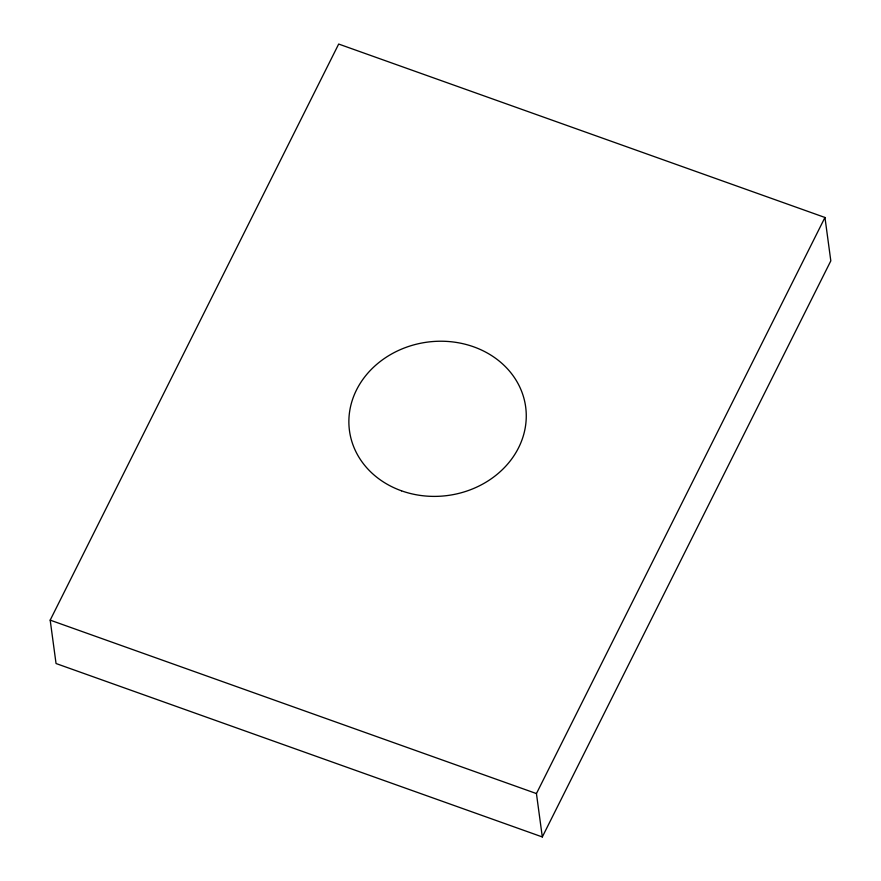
<?xml version="1.0" encoding="UTF-8"?>
<svg xmlns="http://www.w3.org/2000/svg" width="881" height="881" viewBox="0 0 881 881"><rect width="100%" height="100%" fill="white"/><g stroke="black" fill="none" stroke-linecap="round" stroke-linejoin="round"><path stroke-width="1.32" d="M50.184 620.136L338.689 44.05L824.957 217.475L830.816 260.864L542.311 836.95L56.043 663.525L50.184 620.136L536.441 793.572L542.311 836.95M536.441 793.572L824.957 217.475M401.505 490.816A88.904 77.374 -7.7 0 0 525.781 407.837A88.904 77.374 -7.7 0 0 385.415 357.774A88.904 77.374 -7.7 0 0 401.505 490.816"/></g></svg>
